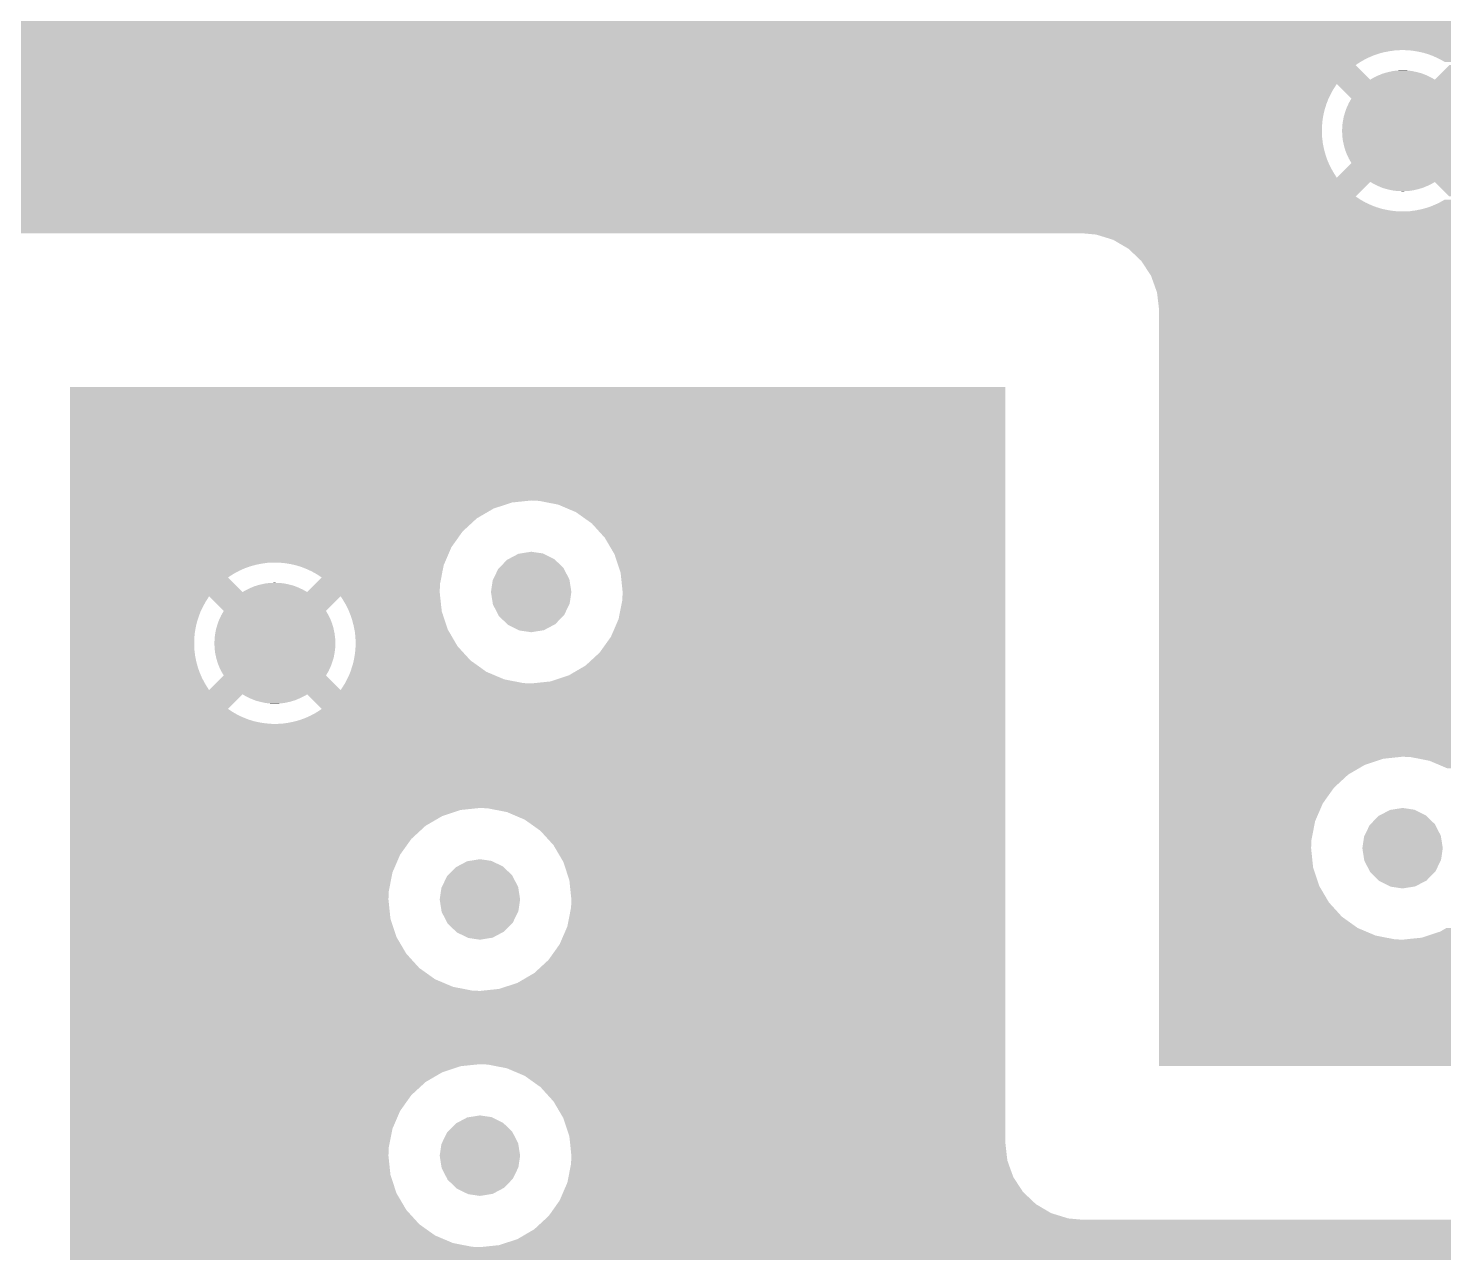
# Model space of a CAD drawing. Extents: x 295 to 953, y 10 to 290.
# Drawn here: x 645.6 to 659.63, y 201.63 to 213.76 of the extents above; entities that cross this region are included whole.
import ezdxf

# ---------------------------------------------------------------- set-up
doc = ezdxf.new("R2010")
doc.units = 0
doc.header["$LTSCALE"] = 5
doc.header["$MEASUREMENT"] = 0
doc.layers.add('FROMC1', color=7, linetype='CONTINUOUS')

msp = doc.modelspace()

# ---------------------------------------------------------------- linework, layer by layer
at = {"layer": 'FROMC1'}
for points in [[(597.75, 213.655), (597.75, 213.873), (672.426, 213.655), (672.426, 213.873)], [(597.75, 213.635), (597.75, 213.655), (664.615, 213.635), (664.806, 213.655)], [(597.75, 213.575), (597.75, 213.635), (664.433, 213.575), (664.615, 213.635)], [(597.75, 213.548), (597.75, 213.575), (664.387, 213.548), (664.433, 213.575)], [(600.837, 213.547), (600.78, 213.548), (659.186, 213.547), (659.2, 213.548)], [(600.866, 213.545), (600.837, 213.547), (659.143, 213.545), (659.186, 213.547)], [(600.894, 213.542), (600.866, 213.545), (659.125, 213.542), (659.143, 213.545)], [(600.925, 213.537), (600.894, 213.542), (659.087, 213.537), (659.125, 213.542)], [(600.95, 213.533), (600.925, 213.537), (659.067, 213.533), (659.087, 213.537)], [(600.982, 213.526), (600.95, 213.533), (659.031, 213.526), (659.067, 213.533)], [(601.006, 213.521), (600.982, 213.526), (659.011, 213.521), (659.031, 213.526)], [(601.038, 213.511), (601.006, 213.521), (658.976, 213.511), (659.011, 213.521)], [(601.06, 213.504), (601.038, 213.511), (658.956, 213.504), (658.976, 213.511)], [(601.092, 213.492), (601.06, 213.504), (658.922, 213.492), (658.956, 213.504)], [(659.257, 213.547), (659.2, 213.548), (661.726, 213.547), (661.74, 213.548)], [(659.286, 213.545), (659.257, 213.547), (661.683, 213.545), (661.726, 213.547)], [(659.314, 213.542), (659.286, 213.545), (661.665, 213.542), (661.683, 213.545)], [(659.345, 213.537), (659.314, 213.542), (661.627, 213.537), (661.665, 213.542)], [(659.37, 213.533), (659.345, 213.537), (661.607, 213.533), (661.627, 213.537)], [(659.402, 213.526), (659.37, 213.533), (661.571, 213.526), (661.607, 213.533)], [(659.426, 213.521), (659.402, 213.526), (661.551, 213.521), (661.571, 213.526)], [(659.458, 213.511), (659.426, 213.521), (661.516, 213.511), (661.551, 213.521)], [(659.48, 213.504), (659.458, 213.511), (661.496, 213.504), (661.516, 213.511)], [(659.512, 213.492), (659.48, 213.504), (661.462, 213.492), (661.496, 213.504)], [(601.113, 213.483), (601.092, 213.492), (658.903, 213.483), (658.922, 213.492)], [(601.144, 213.469), (601.113, 213.483), (658.87, 213.469), (658.903, 213.483)], [(601.118, 213.255), (601.262, 213.399), (658.897, 213.255), (658.753, 213.399)], [(601.165, 213.459), (601.144, 213.469), (658.851, 213.459), (658.87, 213.469)], [(601.195, 213.442), (601.165, 213.459), (658.819, 213.442), (658.851, 213.459)], [(601.215, 213.431), (601.195, 213.442), (658.801, 213.431), (658.819, 213.442)], [(601.243, 213.412), (601.215, 213.431), (658.771, 213.412), (658.801, 213.431)], [(601.262, 213.399), (601.243, 213.412), (658.753, 213.399), (658.771, 213.412)], [(659.533, 213.483), (659.512, 213.492), (661.443, 213.483), (661.462, 213.492)], [(659.564, 213.469), (659.533, 213.483), (661.41, 213.469), (661.443, 213.483)], [(659.538, 213.255), (659.682, 213.399), (661.437, 213.255), (661.293, 213.399)], [(659.585, 213.459), (659.564, 213.469), (661.391, 213.459), (661.41, 213.469)], [(659.615, 213.442), (659.585, 213.459), (661.359, 213.442), (661.391, 213.459)], [(659.635, 213.431), (659.615, 213.442), (661.341, 213.431), (661.359, 213.442)], [(597.75, 213.213), (597.75, 213.255), (664.029, 213.213), (664.06, 213.255)], [(601.118, 213.255), (601.118, 213.255), (658.898, 213.255), (658.897, 213.255)], [(658.898, 213.255), (658.926, 213.272), (659.538, 213.255), (659.508, 213.272)], [(658.926, 213.272), (658.941, 213.279), (659.508, 213.272), (659.495, 213.279)], [(658.941, 213.279), (658.97, 213.294), (659.495, 213.279), (659.464, 213.294)], [(658.97, 213.294), (658.986, 213.3), (659.464, 213.294), (659.45, 213.3)], [(658.986, 213.3), (659.016, 213.313), (659.45, 213.3), (659.418, 213.313)], [(659.016, 213.313), (659.033, 213.318), (659.418, 213.313), (659.404, 213.318)], [(659.033, 213.318), (659.063, 213.327), (659.404, 213.318), (659.37, 213.327)], [(659.063, 213.327), (659.081, 213.331), (659.37, 213.327), (659.356, 213.331)], [(659.081, 213.331), (659.111, 213.338), (659.356, 213.331), (659.321, 213.338)], [(659.111, 213.338), (659.13, 213.341), (659.321, 213.338), (659.308, 213.341)], [(659.13, 213.341), (659.16, 213.345), (659.308, 213.341), (659.271, 213.345)], [(659.16, 213.345), (659.184, 213.346), (659.271, 213.345), (659.259, 213.346)], [(659.184, 213.346), (659.21, 213.347), (659.259, 213.346), (659.21, 213.347)], [(659.538, 213.255), (659.538, 213.255), (661.438, 213.255), (661.437, 213.255)], [(601.471, 213.18), (601.449, 213.213), (658.545, 213.18), (658.566, 213.213)], [(601.48, 213.165), (601.471, 213.18), (658.535, 213.165), (658.545, 213.18)], [(601.5, 213.131), (601.48, 213.165), (658.515, 213.131), (658.535, 213.165)], [(601.508, 213.115), (601.5, 213.131), (658.507, 213.115), (658.515, 213.131)], [(601.526, 213.08), (601.508, 213.115), (658.49, 213.08), (658.507, 213.115)], [(601.532, 213.064), (601.526, 213.08), (658.482, 213.064), (658.49, 213.08)], [(658.711, 213.068), (658.566, 213.213), (659.724, 213.068), (659.869, 213.213)], [(601.547, 213.027), (601.532, 213.064), (658.468, 213.027), (658.482, 213.064)], [(601.553, 213.011), (601.547, 213.027), (658.462, 213.011), (658.468, 213.027)], [(601.565, 212.973), (601.553, 213.011), (658.45, 212.973), (658.462, 213.011)], [(601.57, 212.956), (601.565, 212.973), (658.445, 212.956), (658.45, 212.973)], [(601.579, 212.918), (601.57, 212.956), (658.436, 212.918), (658.445, 212.956)], [(658.637, 212.895), (658.648, 212.934), (659.799, 212.895), (659.787, 212.934)], [(658.648, 212.934), (658.651, 212.942), (659.787, 212.934), (659.785, 212.942)], [(658.651, 212.942), (658.665, 212.981), (659.785, 212.942), (659.77, 212.981)], [(658.665, 212.981), (658.669, 212.988), (659.77, 212.981), (659.767, 212.988)], [(658.669, 212.988), (658.686, 213.025), (659.767, 212.988), (659.749, 213.025)], [(658.686, 213.025), (658.69, 213.032), (659.749, 213.025), (659.745, 213.032)], [(658.69, 213.032), (658.711, 213.068), (659.745, 213.032), (659.724, 213.068)], [(601.583, 212.901), (601.579, 212.918), (658.432, 212.901), (658.436, 212.918)], [(601.59, 212.862), (601.583, 212.901), (658.426, 212.862), (658.432, 212.901)], [(601.591, 212.844), (601.59, 212.862), (658.423, 212.844), (658.426, 212.862)], [(601.596, 212.805), (601.591, 212.844), (658.42, 212.805), (658.423, 212.844)], [(601.596, 212.787), (601.596, 212.805), (658.418, 212.787), (658.42, 212.805)], [(658.62, 212.797), (658.625, 212.838), (659.815, 212.797), (659.81, 212.838)], [(658.62, 212.789), (658.62, 212.797), (659.815, 212.789), (659.815, 212.797)], [(658.625, 212.838), (658.627, 212.846), (659.81, 212.838), (659.809, 212.846)], [(658.627, 212.846), (658.634, 212.887), (659.809, 212.846), (659.8, 212.887)], [(658.634, 212.887), (658.637, 212.895), (659.8, 212.887), (659.799, 212.895)], [(601.586, 212.617), (601.592, 212.652), (658.428, 212.617), (658.424, 212.652)], [(601.592, 212.652), (601.594, 212.674), (658.424, 212.652), (658.421, 212.674)], [(601.594, 212.674), (601.597, 212.709), (658.421, 212.674), (658.419, 212.709)], [(601.598, 212.748), (601.596, 212.787), (658.418, 212.748), (658.418, 212.787)], [(601.597, 212.73), (601.598, 212.748), (658.418, 212.73), (658.418, 212.748)], [(601.597, 212.709), (601.597, 212.73), (658.419, 212.709), (658.418, 212.73)], [(658.618, 212.748), (658.62, 212.789), (659.817, 212.748), (659.815, 212.789)], [(658.62, 212.707), (658.618, 212.748), (659.816, 212.707), (659.817, 212.748)], [(658.62, 212.699), (658.62, 212.707), (659.815, 212.699), (659.816, 212.707)], [(658.625, 212.658), (658.62, 212.699), (659.81, 212.658), (659.815, 212.699)], [(658.626, 212.65), (658.625, 212.658), (659.809, 212.65), (659.81, 212.658)], [(601.56, 212.506), (601.57, 212.54), (658.455, 212.506), (658.446, 212.54)], [(601.57, 212.54), (601.575, 212.561), (658.446, 212.54), (658.44, 212.561)], [(601.575, 212.561), (601.583, 212.595), (658.44, 212.561), (658.433, 212.595)], [(601.583, 212.595), (601.586, 212.617), (658.433, 212.595), (658.428, 212.617)], [(658.635, 212.609), (658.626, 212.65), (659.801, 212.609), (659.809, 212.65)], [(658.636, 212.601), (658.635, 212.609), (659.799, 212.601), (659.801, 212.609)], [(658.648, 212.562), (658.636, 212.601), (659.787, 212.562), (659.799, 212.601)], [(658.65, 212.554), (658.648, 212.562), (659.784, 212.554), (659.787, 212.562)], [(658.665, 212.515), (658.65, 212.554), (659.77, 212.515), (659.784, 212.554)], [(658.668, 212.508), (658.665, 212.515), (659.767, 212.508), (659.77, 212.515)], [(601.491, 212.35), (601.508, 212.381), (658.524, 212.35), (658.507, 212.381)], [(601.508, 212.381), (601.518, 212.4), (658.507, 212.381), (658.497, 212.4)], [(601.518, 212.4), (601.533, 212.432), (658.497, 212.4), (658.483, 212.432)], [(601.533, 212.432), (601.541, 212.453), (658.483, 212.432), (658.474, 212.453)], [(601.541, 212.453), (601.553, 212.485), (658.474, 212.453), (658.462, 212.485)], [(601.553, 212.485), (601.56, 212.506), (658.462, 212.485), (658.455, 212.506)], [(658.566, 212.283), (658.711, 212.428), (659.869, 212.283), (659.724, 212.428)], [(658.686, 212.471), (658.668, 212.508), (659.749, 212.471), (659.767, 212.508)], [(658.69, 212.464), (658.686, 212.471), (659.745, 212.464), (659.749, 212.471)], [(658.711, 212.428), (658.69, 212.464), (659.724, 212.428), (659.745, 212.464)], [(597.75, 212.241), (597.75, 212.283), (664.057, 212.241), (664.033, 212.283)], [(601.262, 212.097), (601.118, 212.241), (658.753, 212.097), (658.897, 212.241)], [(601.118, 212.241), (601.118, 212.241), (658.897, 212.241), (658.898, 212.241)], [(601.449, 212.283), (601.461, 212.301), (658.566, 212.283), (658.554, 212.301)], [(601.461, 212.301), (601.48, 212.331), (658.554, 212.301), (658.535, 212.331)], [(601.48, 212.331), (601.491, 212.35), (658.535, 212.331), (658.524, 212.35)], [(658.927, 212.224), (658.898, 212.241), (659.509, 212.224), (659.538, 212.241)], [(659.682, 212.097), (659.538, 212.241), (661.293, 212.097), (661.437, 212.241)], [(659.538, 212.241), (659.538, 212.241), (661.437, 212.241), (661.438, 212.241)], [(601.244, 212.084), (601.262, 212.097), (658.772, 212.084), (658.753, 212.097)], [(658.94, 212.217), (658.927, 212.224), (659.494, 212.217), (659.509, 212.224)], [(658.971, 212.202), (658.94, 212.217), (659.465, 212.202), (659.494, 212.217)], [(658.985, 212.196), (658.971, 212.202), (659.449, 212.196), (659.465, 212.202)], [(659.017, 212.183), (658.985, 212.196), (659.419, 212.183), (659.449, 212.196)], [(659.031, 212.178), (659.017, 212.183), (659.402, 212.178), (659.419, 212.183)], [(659.065, 212.169), (659.031, 212.178), (659.372, 212.169), (659.402, 212.178)], [(659.079, 212.165), (659.065, 212.169), (659.354, 212.165), (659.372, 212.169)], [(659.114, 212.158), (659.079, 212.165), (659.324, 212.158), (659.354, 212.165)], [(659.127, 212.155), (659.114, 212.158), (659.305, 212.155), (659.324, 212.158)], [(659.164, 212.151), (659.127, 212.155), (659.275, 212.151), (659.305, 212.155)], [(659.176, 212.15), (659.164, 212.151), (659.251, 212.15), (659.275, 212.151)], [(659.225, 212.149), (659.176, 212.15), (659.225, 212.149), (659.251, 212.15)], [(600.829, 211.949), (600.872, 211.951), (659.178, 211.949), (659.149, 211.951)], [(600.872, 211.951), (600.89, 211.954), (659.149, 211.951), (659.121, 211.954)], [(600.89, 211.954), (600.929, 211.959), (659.121, 211.954), (659.09, 211.959)], [(600.929, 211.959), (600.948, 211.963), (659.09, 211.959), (659.065, 211.963)], [(600.948, 211.963), (600.984, 211.97), (659.065, 211.963), (659.033, 211.97)], [(600.984, 211.97), (601.004, 211.975), (659.033, 211.97), (659.009, 211.975)], [(601.004, 211.975), (601.039, 211.985), (659.009, 211.975), (658.977, 211.985)], [(601.039, 211.985), (601.059, 211.992), (658.977, 211.985), (658.955, 211.992)], [(601.059, 211.992), (601.093, 212.004), (658.955, 211.992), (658.923, 212.004)], [(601.093, 212.004), (601.112, 212.013), (658.923, 212.004), (658.902, 212.013)], [(601.112, 212.013), (601.145, 212.027), (658.902, 212.013), (658.871, 212.027)], [(601.145, 212.027), (601.164, 212.037), (658.871, 212.027), (658.85, 212.037)], [(601.164, 212.037), (601.196, 212.054), (658.85, 212.037), (658.82, 212.054)], [(601.196, 212.054), (601.214, 212.065), (658.82, 212.054), (658.801, 212.065)], [(601.214, 212.065), (601.244, 212.084), (658.801, 212.065), (658.772, 212.084)], [(659.249, 211.949), (659.292, 211.951), (661.718, 211.949), (661.689, 211.951)], [(659.292, 211.951), (659.31, 211.954), (661.689, 211.951), (661.661, 211.954)], [(659.31, 211.954), (659.349, 211.959), (661.661, 211.954), (661.63, 211.959)], [(659.349, 211.959), (659.368, 211.963), (661.63, 211.959), (661.605, 211.963)], [(659.368, 211.963), (659.404, 211.97), (661.605, 211.963), (661.573, 211.97)], [(659.404, 211.97), (659.424, 211.975), (661.573, 211.97), (661.549, 211.975)], [(659.424, 211.975), (659.459, 211.985), (661.549, 211.975), (661.517, 211.985)], [(659.459, 211.985), (659.479, 211.992), (661.517, 211.985), (661.495, 211.992)], [(659.479, 211.992), (659.513, 212.004), (661.495, 211.992), (661.463, 212.004)], [(659.513, 212.004), (659.532, 212.013), (661.463, 212.004), (661.442, 212.013)], [(659.532, 212.013), (659.565, 212.027), (661.442, 212.013), (661.411, 212.027)], [(659.565, 212.027), (659.584, 212.037), (661.411, 212.027), (661.39, 212.037)], [(659.584, 212.037), (659.616, 212.054), (661.39, 212.037), (661.36, 212.054)], [(659.616, 212.054), (659.634, 212.065), (661.36, 212.054), (661.341, 212.065)], [(597.75, 211.882), (597.75, 211.948), (664.538, 211.882), (664.383, 211.948)], [(597.75, 211.845), (597.75, 211.882), (664.726, 211.845), (664.538, 211.882)], [(597.75, 211.841), (597.75, 211.845), (664.806, 211.841), (664.726, 211.845)], [(597.75, 211.732), (597.75, 211.841), (672.426, 211.732), (672.426, 211.841)], [(600.815, 211.948), (600.829, 211.949), (659.235, 211.948), (659.178, 211.949)], [(659.235, 211.948), (659.249, 211.949), (661.775, 211.948), (661.718, 211.949)], [(656.182, 211.719), (656.043, 211.732), (672.426, 211.719), (672.426, 211.732)], [(656.35, 211.667), (656.182, 211.719), (672.426, 211.667), (672.426, 211.719)], [(656.502, 211.578), (656.35, 211.667), (672.426, 211.578), (672.426, 211.667)], [(656.629, 211.457), (656.502, 211.578), (672.426, 211.457), (672.426, 211.578)], [(656.725, 211.31), (656.629, 211.457), (672.426, 211.31), (672.426, 211.457)], [(656.784, 211.145), (656.725, 211.31), (672.426, 211.145), (672.426, 211.31)], [(656.805, 210.97), (656.784, 211.145), (672.426, 210.97), (672.426, 211.145)], [(656.805, 206.543), (656.805, 210.97), (672.426, 206.543), (672.426, 210.97)], [(646.01, 209.083), (646.01, 210.208), (655.281, 209.083), (655.281, 210.208)], [(646.01, 210.208), (646.01, 210.208), (655.281, 210.208), (655.28, 210.208)], [(646.01, 209.063), (646.01, 209.083), (650.391, 209.063), (650.582, 209.083)], [(646.01, 209.003), (646.01, 209.063), (650.209, 209.003), (650.391, 209.063)], [(650.661, 209.079), (650.582, 209.083), (655.281, 209.079), (655.281, 209.083)], [(650.85, 209.042), (650.661, 209.079), (655.281, 209.042), (655.281, 209.079)], [(651.026, 208.967), (650.85, 209.042), (655.281, 208.967), (655.281, 209.042)], [(646.01, 208.906), (646.01, 209.003), (650.043, 208.906), (650.209, 209.003)], [(646.01, 208.776), (646.01, 208.906), (649.902, 208.776), (650.043, 208.906)], [(651.182, 208.856), (651.026, 208.967), (655.281, 208.856), (655.281, 208.967)], [(646.01, 208.62), (646.01, 208.776), (649.791, 208.62), (649.902, 208.776)], [(651.311, 208.714), (651.182, 208.856), (655.281, 208.714), (655.281, 208.856)], [(646.01, 208.468), (646.01, 208.62), (649.726, 208.468), (649.791, 208.62)], [(651.408, 208.549), (651.311, 208.714), (655.281, 208.549), (655.281, 208.714)], [(646.01, 208.465), (646.01, 208.468), (647.967, 208.465), (648.024, 208.468)], [(646.01, 208.457), (646.01, 208.465), (647.911, 208.457), (647.967, 208.465)], [(646.01, 208.446), (646.01, 208.457), (647.855, 208.446), (647.911, 208.457)], [(646.01, 208.431), (646.01, 208.446), (647.8, 208.431), (647.855, 208.446)], [(648.081, 208.467), (648.024, 208.468), (649.725, 208.467), (649.726, 208.468)], [(648.138, 208.462), (648.081, 208.467), (649.723, 208.462), (649.725, 208.467)], [(648.194, 208.453), (648.138, 208.462), (649.719, 208.453), (649.723, 208.462)], [(648.235, 208.444), (648.194, 208.453), (649.715, 208.444), (649.719, 208.453)], [(648.25, 208.441), (648.235, 208.444), (649.715, 208.441), (649.715, 208.444)], [(650.264, 208.414), (650.344, 208.496), (650.902, 208.414), (650.817, 208.496)], [(650.344, 208.496), (650.356, 208.502), (650.817, 208.496), (650.811, 208.502)], [(650.356, 208.502), (650.456, 208.555), (650.811, 208.502), (650.703, 208.555)], [(650.456, 208.555), (650.476, 208.558), (650.703, 208.555), (650.697, 208.558)], [(650.476, 208.558), (650.582, 208.575), (650.697, 208.558), (650.582, 208.575)], [(651.468, 208.367), (651.408, 208.549), (655.281, 208.367), (655.281, 208.549)], [(646.01, 208.412), (646.01, 208.431), (647.746, 208.412), (647.8, 208.431)], [(646.01, 208.389), (646.01, 208.412), (647.694, 208.389), (647.746, 208.412)], [(646.01, 208.362), (646.01, 208.389), (647.643, 208.362), (647.694, 208.389)], [(646.01, 208.332), (646.01, 208.362), (647.595, 208.332), (647.643, 208.362)], [(646.01, 208.319), (646.01, 208.332), (647.577, 208.319), (647.595, 208.332)], [(646.01, 208.175), (646.01, 208.319), (647.721, 208.175), (647.577, 208.319)], [(648.304, 208.424), (648.25, 208.441), (649.711, 208.424), (649.715, 208.441)], [(648.357, 208.403), (648.304, 208.424), (649.707, 208.403), (649.711, 208.424)], [(648.409, 208.379), (648.357, 208.403), (649.702, 208.379), (649.707, 208.403)], [(648.459, 208.351), (648.409, 208.379), (649.697, 208.351), (649.702, 208.379)], [(648.443, 208.256), (648.506, 208.319), (649.678, 208.256), (649.691, 208.319)], [(648.506, 208.319), (648.459, 208.351), (649.691, 208.319), (649.697, 208.351)], [(650.205, 208.301), (650.255, 208.405), (650.96, 208.301), (650.906, 208.405)], [(650.255, 208.405), (650.264, 208.414), (650.906, 208.405), (650.902, 208.414)], [(651.488, 208.176), (651.468, 208.367), (655.281, 208.176), (655.281, 208.367)], [(646.01, 208.133), (646.01, 208.175), (649.679, 208.133), (649.675, 208.175)], [(646.01, 208.175), (646.01, 208.175), (647.722, 208.175), (647.721, 208.175)], [(647.722, 208.175), (647.75, 208.192), (648.362, 208.175), (648.332, 208.192)], [(647.75, 208.192), (647.765, 208.199), (648.332, 208.192), (648.319, 208.199)], [(647.765, 208.199), (647.794, 208.214), (648.319, 208.199), (648.288, 208.214)], [(647.794, 208.214), (647.81, 208.22), (648.288, 208.214), (648.274, 208.22)], [(647.81, 208.22), (647.84, 208.233), (648.274, 208.22), (648.242, 208.233)], [(647.84, 208.233), (647.857, 208.238), (648.242, 208.233), (648.228, 208.238)], [(647.857, 208.238), (647.887, 208.247), (648.228, 208.238), (648.194, 208.247)], [(647.887, 208.247), (647.905, 208.251), (648.194, 208.247), (648.18, 208.251)], [(647.905, 208.251), (647.935, 208.258), (648.18, 208.251), (648.145, 208.258)], [(647.935, 208.258), (647.954, 208.261), (648.145, 208.258), (648.132, 208.261)], [(647.954, 208.261), (647.984, 208.265), (648.132, 208.261), (648.095, 208.265)], [(647.984, 208.265), (648.008, 208.266), (648.095, 208.265), (648.083, 208.266)], [(648.008, 208.266), (648.034, 208.267), (648.083, 208.266), (648.034, 208.267)], [(648.362, 208.175), (648.363, 208.176), (649.675, 208.175), (649.675, 208.176)], [(648.363, 208.176), (648.443, 208.256), (649.675, 208.176), (649.678, 208.256)], [(650.183, 208.176), (650.2, 208.291), (650.98, 208.176), (650.962, 208.291)], [(650.201, 208.061), (650.183, 208.176), (650.963, 208.061), (650.98, 208.176)], [(650.2, 208.291), (650.205, 208.301), (650.962, 208.291), (650.96, 208.301)], [(651.485, 208.096), (651.488, 208.176), (655.281, 208.096), (655.281, 208.176)], [(646.01, 208.085), (646.01, 208.133), (647.359, 208.085), (647.39, 208.133)], [(646.01, 208.035), (646.01, 208.085), (647.331, 208.035), (647.359, 208.085)], [(646.01, 207.984), (646.01, 208.035), (647.306, 207.984), (647.331, 208.035)], [(647.535, 207.988), (647.39, 208.133), (648.548, 207.988), (648.693, 208.133)], [(648.715, 208.1), (648.693, 208.133), (649.683, 208.1), (649.679, 208.133)], [(648.744, 208.051), (648.715, 208.1), (649.688, 208.051), (649.683, 208.1)], [(648.77, 208), (648.744, 208.051), (649.694, 208), (649.688, 208.051)], [(650.203, 208.051), (650.201, 208.061), (650.958, 208.051), (650.963, 208.061)], [(650.257, 207.947), (650.203, 208.051), (650.908, 207.947), (650.958, 208.051)], [(651.448, 207.908), (651.485, 208.096), (655.281, 207.908), (655.281, 208.096)], [(646.01, 207.931), (646.01, 207.984), (647.286, 207.931), (647.306, 207.984)], [(646.01, 207.876), (646.01, 207.931), (647.269, 207.876), (647.286, 207.931)], [(647.475, 207.862), (647.489, 207.901), (648.609, 207.862), (648.594, 207.901)], [(647.489, 207.901), (647.493, 207.908), (648.594, 207.901), (648.591, 207.908)], [(647.493, 207.908), (647.51, 207.945), (648.591, 207.908), (648.573, 207.945)], [(647.51, 207.945), (647.514, 207.952), (648.573, 207.945), (648.569, 207.952)], [(647.514, 207.952), (647.535, 207.988), (648.569, 207.952), (648.548, 207.988)], [(648.776, 207.985), (648.77, 208), (649.695, 207.985), (649.694, 208)], [(648.791, 207.947), (648.776, 207.985), (649.708, 207.947), (649.695, 207.985)], [(648.809, 207.893), (648.791, 207.947), (649.725, 207.893), (649.708, 207.947)], [(648.823, 207.838), (648.809, 207.893), (649.744, 207.838), (649.725, 207.893)], [(650.261, 207.938), (650.257, 207.947), (650.899, 207.938), (650.908, 207.947)], [(650.346, 207.856), (650.261, 207.938), (650.819, 207.856), (650.899, 207.938)], [(651.372, 207.732), (651.448, 207.908), (655.281, 207.732), (655.281, 207.908)], [(646.01, 207.821), (646.01, 207.876), (647.256, 207.821), (647.269, 207.876)], [(646.01, 207.764), (646.01, 207.821), (647.247, 207.764), (647.256, 207.821)], [(646.01, 207.707), (646.01, 207.764), (647.242, 207.707), (647.247, 207.764)], [(647.444, 207.717), (647.449, 207.758), (648.639, 207.717), (648.634, 207.758)], [(647.449, 207.758), (647.451, 207.766), (648.634, 207.758), (648.633, 207.766)], [(647.451, 207.766), (647.458, 207.807), (648.633, 207.766), (648.624, 207.807)], [(647.458, 207.807), (647.461, 207.815), (648.624, 207.807), (648.623, 207.815)], [(647.461, 207.815), (647.472, 207.854), (648.623, 207.815), (648.611, 207.854)], [(647.472, 207.854), (647.475, 207.862), (648.611, 207.854), (648.609, 207.862)], [(648.83, 207.803), (648.823, 207.838), (649.755, 207.803), (649.744, 207.838)], [(648.834, 207.782), (648.83, 207.803), (649.768, 207.782), (649.755, 207.803)], [(648.84, 207.725), (648.834, 207.782), (649.801, 207.725), (649.768, 207.782)], [(650.352, 207.85), (650.346, 207.856), (650.807, 207.85), (650.819, 207.856)], [(650.46, 207.797), (650.352, 207.85), (650.707, 207.797), (650.807, 207.85)], [(650.467, 207.794), (650.46, 207.797), (650.687, 207.794), (650.707, 207.797)], [(650.582, 207.777), (650.467, 207.794), (650.582, 207.777), (650.687, 207.794)], [(646.01, 207.65), (646.01, 207.707), (647.242, 207.65), (647.242, 207.707)], [(646.01, 207.594), (646.01, 207.65), (647.245, 207.594), (647.242, 207.65)], [(647.442, 207.668), (647.444, 207.709), (648.641, 207.668), (648.639, 207.709)], [(647.444, 207.627), (647.442, 207.668), (648.64, 207.627), (648.641, 207.668)], [(647.444, 207.709), (647.444, 207.717), (648.639, 207.709), (648.639, 207.717)], [(647.444, 207.619), (647.444, 207.627), (648.639, 207.619), (648.64, 207.627)], [(647.449, 207.578), (647.444, 207.619), (648.634, 207.578), (648.639, 207.619)], [(648.836, 207.572), (648.841, 207.629), (649.912, 207.572), (649.86, 207.629)], [(648.842, 207.668), (648.84, 207.725), (649.834, 207.668), (649.801, 207.725)], [(648.841, 207.638), (648.842, 207.668), (649.852, 207.638), (649.834, 207.668)], [(648.841, 207.629), (648.841, 207.638), (649.86, 207.629), (649.852, 207.638)], [(651.261, 207.576), (651.372, 207.732), (655.281, 207.576), (655.281, 207.732)], [(646.01, 207.537), (646.01, 207.594), (647.252, 207.537), (647.245, 207.594)], [(646.01, 207.481), (646.01, 207.537), (647.264, 207.481), (647.252, 207.537)], [(646.01, 207.426), (646.01, 207.481), (647.279, 207.426), (647.264, 207.481)], [(647.45, 207.57), (647.449, 207.578), (648.633, 207.57), (648.634, 207.578)], [(647.459, 207.529), (647.45, 207.57), (648.625, 207.529), (648.633, 207.57)], [(647.46, 207.521), (647.459, 207.529), (648.623, 207.521), (648.625, 207.529)], [(647.472, 207.482), (647.46, 207.521), (648.611, 207.482), (648.623, 207.521)], [(647.474, 207.474), (647.472, 207.482), (648.608, 207.474), (648.611, 207.482)], [(647.489, 207.435), (647.474, 207.474), (648.594, 207.435), (648.608, 207.474)], [(648.814, 207.46), (648.823, 207.496), (650.033, 207.46), (649.981, 207.496)], [(648.823, 207.496), (648.827, 207.515), (649.981, 207.496), (649.964, 207.515)], [(648.827, 207.515), (648.836, 207.572), (649.964, 207.515), (649.912, 207.572)], [(651.12, 207.446), (651.261, 207.576), (655.281, 207.446), (655.281, 207.576)], [(646.01, 207.373), (646.01, 207.426), (647.298, 207.373), (647.279, 207.426)], [(646.01, 207.32), (646.01, 207.373), (647.321, 207.32), (647.298, 207.373)], [(647.39, 207.203), (647.535, 207.348), (648.693, 207.203), (648.548, 207.348)], [(647.492, 207.428), (647.489, 207.435), (648.591, 207.428), (648.594, 207.435)], [(647.51, 207.391), (647.492, 207.428), (648.573, 207.391), (648.591, 207.428)], [(647.514, 207.384), (647.51, 207.391), (648.569, 207.384), (648.573, 207.391)], [(647.535, 207.348), (647.514, 207.384), (648.548, 207.348), (648.569, 207.384)], [(648.757, 207.31), (648.777, 207.352), (650.314, 207.31), (650.215, 207.352)], [(648.777, 207.352), (648.79, 207.385), (650.215, 207.352), (650.137, 207.385)], [(648.79, 207.385), (648.797, 207.405), (650.137, 207.385), (650.109, 207.405)], [(648.797, 207.405), (648.814, 207.46), (650.109, 207.405), (650.033, 207.46)], [(650.772, 207.289), (650.954, 207.349), (655.281, 207.289), (655.281, 207.349)], [(650.954, 207.349), (651.12, 207.446), (655.281, 207.349), (655.281, 207.446)], [(646.01, 207.27), (646.01, 207.32), (647.348, 207.27), (647.321, 207.32)], [(646.01, 207.221), (646.01, 207.27), (647.378, 207.221), (647.348, 207.27)], [(646.01, 207.203), (646.01, 207.221), (647.39, 207.203), (647.378, 207.221)], [(646.01, 207.161), (646.01, 207.203), (655.281, 207.161), (655.281, 207.203)], [(648.693, 207.203), (648.724, 207.251), (655.281, 207.203), (655.281, 207.251)], [(648.724, 207.251), (648.735, 207.269), (655.281, 207.251), (655.281, 207.269)], [(648.735, 207.269), (648.737, 207.273), (650.582, 207.269), (650.502, 207.273)], [(648.737, 207.273), (648.752, 207.301), (650.502, 207.273), (650.36, 207.301)], [(648.752, 207.301), (648.757, 207.31), (650.36, 207.301), (650.314, 207.31)], [(650.582, 207.269), (650.772, 207.289), (655.281, 207.269), (655.281, 207.289)], [(646.01, 207.017), (646.01, 207.161), (647.577, 207.017), (647.721, 207.161)], [(646.01, 207.161), (646.01, 207.161), (647.721, 207.161), (647.722, 207.161)], [(647.751, 207.144), (647.722, 207.161), (648.333, 207.144), (648.362, 207.161)], [(647.764, 207.137), (647.751, 207.144), (648.318, 207.137), (648.333, 207.144)], [(647.795, 207.122), (647.764, 207.137), (648.289, 207.122), (648.318, 207.137)], [(647.809, 207.116), (647.795, 207.122), (648.273, 207.116), (648.289, 207.122)], [(647.841, 207.103), (647.809, 207.116), (648.243, 207.103), (648.273, 207.116)], [(647.855, 207.098), (647.841, 207.103), (648.226, 207.098), (648.243, 207.103)], [(647.889, 207.089), (647.855, 207.098), (648.196, 207.089), (648.226, 207.098)], [(647.903, 207.085), (647.889, 207.089), (648.178, 207.085), (648.196, 207.089)], [(647.938, 207.078), (647.903, 207.085), (648.148, 207.078), (648.178, 207.085)], [(647.951, 207.075), (647.938, 207.078), (648.129, 207.075), (648.148, 207.078)], [(647.988, 207.071), (647.951, 207.075), (648.099, 207.071), (648.129, 207.075)], [(648, 207.07), (647.988, 207.071), (648.075, 207.07), (648.099, 207.071)], [(648.049, 207.069), (648, 207.07), (648.049, 207.069), (648.075, 207.07)], [(648.506, 207.017), (648.362, 207.161), (655.281, 207.017), (655.281, 207.161)], [(646.01, 206.985), (646.01, 207.017), (647.625, 206.985), (647.577, 207.017)], [(646.01, 206.957), (646.01, 206.985), (647.674, 206.957), (647.625, 206.985)], [(646.01, 206.933), (646.01, 206.957), (647.726, 206.933), (647.674, 206.957)], [(646.01, 206.912), (646.01, 206.933), (647.779, 206.912), (647.726, 206.933)], [(646.01, 206.895), (646.01, 206.912), (647.833, 206.895), (647.779, 206.912)], [(648.228, 206.89), (648.283, 206.905), (655.281, 206.89), (655.281, 206.905)], [(648.283, 206.905), (648.337, 206.924), (655.281, 206.905), (655.281, 206.924)], [(648.337, 206.924), (648.389, 206.947), (655.281, 206.924), (655.281, 206.947)], [(648.389, 206.947), (648.44, 206.974), (655.281, 206.947), (655.281, 206.974)], [(648.44, 206.974), (648.488, 207.004), (655.281, 206.974), (655.281, 207.004)], [(648.488, 207.004), (648.506, 207.017), (655.281, 207.004), (655.281, 207.017)], [(646.01, 206.883), (646.01, 206.895), (647.889, 206.883), (647.833, 206.895)], [(646.01, 206.874), (646.01, 206.883), (647.945, 206.874), (647.889, 206.883)], [(646.01, 206.869), (646.01, 206.874), (648.002, 206.869), (647.945, 206.874)], [(646.01, 206.868), (646.01, 206.869), (648.059, 206.868), (648.002, 206.869)], [(646.01, 206.035), (646.01, 206.868), (655.281, 206.035), (655.281, 206.868)], [(648.059, 206.868), (648.116, 206.871), (655.281, 206.868), (655.281, 206.871)], [(648.116, 206.871), (648.173, 206.879), (655.281, 206.871), (655.281, 206.879)], [(648.173, 206.879), (648.228, 206.89), (655.281, 206.879), (655.281, 206.89)], [(656.805, 206.523), (656.805, 206.543), (659.027, 206.523), (659.218, 206.543)], [(656.805, 206.463), (656.805, 206.523), (658.845, 206.463), (659.027, 206.523)], [(659.297, 206.539), (659.218, 206.543), (661.724, 206.539), (661.758, 206.543)], [(659.383, 206.523), (659.297, 206.539), (661.567, 206.523), (661.724, 206.539)], [(659.486, 206.502), (659.383, 206.523), (661.505, 206.502), (661.567, 206.523)], [(659.578, 206.463), (659.486, 206.502), (661.385, 206.463), (661.505, 206.502)], [(656.805, 206.366), (656.805, 206.463), (658.679, 206.366), (658.845, 206.463)], [(656.805, 206.236), (656.805, 206.366), (658.538, 206.236), (658.679, 206.366)], [(659.662, 206.427), (659.578, 206.463), (661.323, 206.427), (661.385, 206.463)], [(656.805, 206.08), (656.805, 206.236), (658.427, 206.08), (658.538, 206.236)], [(656.805, 205.904), (656.805, 206.08), (658.351, 205.904), (658.427, 206.08)], [(646.01, 206.015), (646.01, 206.035), (649.883, 206.015), (650.074, 206.035)], [(646.01, 205.955), (646.01, 206.015), (649.701, 205.955), (649.883, 206.015)], [(646.01, 205.858), (646.01, 205.955), (649.535, 205.858), (649.701, 205.955)], [(650.153, 206.031), (650.074, 206.035), (655.281, 206.031), (655.281, 206.035)], [(650.342, 205.994), (650.153, 206.031), (655.281, 205.994), (655.281, 206.031)], [(650.518, 205.919), (650.342, 205.994), (655.281, 205.919), (655.281, 205.994)], [(650.674, 205.808), (650.518, 205.919), (655.281, 205.808), (655.281, 205.919)], [(658.9, 205.874), (658.98, 205.956), (659.538, 205.874), (659.453, 205.956)], [(658.98, 205.956), (658.992, 205.962), (659.453, 205.956), (659.447, 205.962)], [(658.992, 205.962), (659.092, 206.015), (659.447, 205.962), (659.339, 206.015)], [(659.092, 206.015), (659.112, 206.018), (659.339, 206.015), (659.333, 206.018)], [(659.112, 206.018), (659.218, 206.035), (659.333, 206.018), (659.218, 206.035)], [(646.01, 205.728), (646.01, 205.858), (649.394, 205.728), (649.535, 205.858)], [(650.803, 205.666), (650.674, 205.808), (655.281, 205.666), (655.281, 205.808)], [(656.805, 205.716), (656.805, 205.904), (658.314, 205.716), (658.351, 205.904)], [(658.841, 205.761), (658.891, 205.865), (659.596, 205.761), (659.542, 205.865)], [(658.891, 205.865), (658.9, 205.874), (659.542, 205.865), (659.538, 205.874)], [(646.01, 205.572), (646.01, 205.728), (649.283, 205.572), (649.394, 205.728)], [(650.9, 205.501), (650.803, 205.666), (655.281, 205.501), (655.281, 205.666)], [(656.805, 205.636), (656.805, 205.716), (658.311, 205.636), (658.314, 205.716)], [(658.819, 205.636), (658.836, 205.751), (659.616, 205.636), (659.598, 205.751)], [(658.836, 205.751), (658.841, 205.761), (659.598, 205.751), (659.596, 205.761)], [(646.01, 205.396), (646.01, 205.572), (649.207, 205.396), (649.283, 205.572)], [(649.848, 205.454), (649.948, 205.507), (650.303, 205.454), (650.195, 205.507)], [(649.948, 205.507), (649.968, 205.51), (650.195, 205.507), (650.189, 205.51)], [(649.968, 205.51), (650.074, 205.527), (650.189, 205.51), (650.074, 205.527)], [(650.96, 205.319), (650.9, 205.501), (655.281, 205.319), (655.281, 205.501)], [(656.805, 205.445), (656.805, 205.636), (658.331, 205.445), (658.311, 205.636)], [(658.837, 205.521), (658.819, 205.636), (659.599, 205.521), (659.616, 205.636)], [(658.839, 205.511), (658.837, 205.521), (659.594, 205.511), (659.599, 205.521)], [(658.893, 205.407), (658.839, 205.511), (659.544, 205.407), (659.594, 205.511)], [(646.01, 205.208), (646.01, 205.396), (649.17, 205.208), (649.207, 205.396)], [(649.747, 205.357), (649.756, 205.366), (650.398, 205.357), (650.394, 205.366)], [(649.756, 205.366), (649.836, 205.448), (650.394, 205.366), (650.309, 205.448)], [(649.836, 205.448), (649.848, 205.454), (650.309, 205.448), (650.303, 205.454)], [(656.805, 205.263), (656.805, 205.445), (658.391, 205.263), (658.331, 205.445)], [(658.897, 205.398), (658.893, 205.407), (659.535, 205.398), (659.544, 205.407)], [(658.982, 205.316), (658.897, 205.398), (659.455, 205.316), (659.535, 205.398)], [(649.675, 205.128), (649.692, 205.243), (650.472, 205.128), (650.454, 205.243)], [(649.692, 205.243), (649.697, 205.253), (650.454, 205.243), (650.452, 205.253)], [(649.697, 205.253), (649.747, 205.357), (650.452, 205.253), (650.398, 205.357)], [(650.98, 205.128), (650.96, 205.319), (655.281, 205.128), (655.281, 205.319)], [(656.805, 205.098), (656.805, 205.263), (658.488, 205.098), (658.391, 205.263)], [(658.988, 205.31), (658.982, 205.316), (659.443, 205.31), (659.455, 205.316)], [(659.096, 205.257), (658.988, 205.31), (659.343, 205.257), (659.443, 205.31)], [(659.103, 205.254), (659.096, 205.257), (659.323, 205.254), (659.343, 205.257)], [(659.218, 205.237), (659.103, 205.254), (659.218, 205.237), (659.323, 205.254)], [(646.01, 205.128), (646.01, 205.208), (649.167, 205.128), (649.17, 205.208)], [(646.01, 204.937), (646.01, 205.128), (649.187, 204.937), (649.167, 205.128)], [(649.693, 205.013), (649.675, 205.128), (650.455, 205.013), (650.472, 205.128)], [(650.977, 205.048), (650.98, 205.128), (655.281, 205.048), (655.281, 205.128)], [(656.805, 204.956), (656.805, 205.098), (658.617, 204.956), (658.488, 205.098)], [(646.01, 204.755), (646.01, 204.937), (649.247, 204.755), (649.187, 204.937)], [(649.695, 205.003), (649.693, 205.013), (650.45, 205.003), (650.455, 205.013)], [(649.749, 204.899), (649.695, 205.003), (650.4, 204.899), (650.45, 205.003)], [(650.94, 204.86), (650.977, 205.048), (655.281, 204.86), (655.281, 205.048)], [(656.805, 204.845), (656.805, 204.956), (658.773, 204.845), (658.617, 204.956)], [(649.753, 204.89), (649.749, 204.899), (650.391, 204.89), (650.4, 204.899)], [(649.838, 204.808), (649.753, 204.89), (650.311, 204.808), (650.391, 204.89)], [(649.844, 204.802), (649.838, 204.808), (650.299, 204.802), (650.311, 204.808)], [(649.952, 204.749), (649.844, 204.802), (650.199, 204.749), (650.299, 204.802)], [(650.864, 204.684), (650.94, 204.86), (655.281, 204.684), (655.281, 204.86)], [(656.805, 204.77), (656.805, 204.845), (658.95, 204.77), (658.773, 204.845)], [(659.47, 204.77), (659.59, 204.809), (661.49, 204.77), (661.397, 204.809)], [(659.59, 204.809), (659.652, 204.845), (661.397, 204.809), (661.313, 204.845)], [(646.01, 204.59), (646.01, 204.755), (649.344, 204.59), (649.247, 204.755)], [(649.959, 204.746), (649.952, 204.749), (650.179, 204.746), (650.199, 204.749)], [(650.074, 204.729), (649.959, 204.746), (650.074, 204.729), (650.179, 204.746)], [(650.753, 204.528), (650.864, 204.684), (655.281, 204.528), (655.281, 204.684)], [(656.805, 204.733), (656.805, 204.77), (659.138, 204.733), (658.95, 204.77)], [(656.805, 204.729), (656.805, 204.733), (659.218, 204.729), (659.138, 204.733)], [(656.805, 203.477), (656.805, 204.729), (672.426, 203.477), (672.426, 204.729)], [(659.218, 204.729), (659.251, 204.733), (661.758, 204.729), (661.678, 204.733)], [(659.251, 204.733), (659.408, 204.749), (661.678, 204.733), (661.593, 204.749)], [(659.408, 204.749), (659.47, 204.77), (661.593, 204.749), (661.49, 204.77)], [(646.01, 204.448), (646.01, 204.59), (649.473, 204.448), (649.344, 204.59)], [(650.612, 204.398), (650.753, 204.528), (655.281, 204.398), (655.281, 204.528)], [(646.01, 204.337), (646.01, 204.448), (649.629, 204.337), (649.473, 204.448)], [(650.446, 204.301), (650.612, 204.398), (655.281, 204.301), (655.281, 204.398)], [(646.01, 204.262), (646.01, 204.337), (649.806, 204.262), (649.629, 204.337)], [(646.01, 204.225), (646.01, 204.262), (649.994, 204.225), (649.806, 204.262)], [(650.074, 204.221), (650.264, 204.241), (655.281, 204.221), (655.281, 204.241)], [(650.264, 204.241), (650.446, 204.301), (655.281, 204.241), (655.281, 204.301)], [(646.01, 204.221), (646.01, 204.225), (650.074, 204.221), (649.994, 204.225)], [(646.01, 203.495), (646.01, 204.221), (655.281, 203.495), (655.281, 204.221)], [(646.01, 203.475), (646.01, 203.495), (649.883, 203.475), (650.074, 203.495)], [(646.01, 203.415), (646.01, 203.475), (649.701, 203.415), (649.883, 203.475)], [(646.01, 203.318), (646.01, 203.415), (649.535, 203.318), (649.701, 203.415)], [(650.153, 203.491), (650.074, 203.495), (655.281, 203.491), (655.281, 203.495)], [(650.342, 203.454), (650.153, 203.491), (655.281, 203.454), (655.281, 203.491)], [(650.518, 203.379), (650.342, 203.454), (655.281, 203.379), (655.281, 203.454)], [(656.805, 203.477), (656.805, 203.477), (672.425, 203.477), (672.426, 203.477)], [(646.01, 203.188), (646.01, 203.318), (649.394, 203.188), (649.535, 203.318)], [(650.674, 203.268), (650.518, 203.379), (655.281, 203.268), (655.281, 203.379)], [(650.803, 203.126), (650.674, 203.268), (655.281, 203.126), (655.281, 203.268)], [(646.01, 203.032), (646.01, 203.188), (649.283, 203.032), (649.394, 203.188)], [(650.9, 202.961), (650.803, 203.126), (655.281, 202.961), (655.281, 203.126)], [(646.01, 202.856), (646.01, 203.032), (649.207, 202.856), (649.283, 203.032)], [(649.968, 202.97), (650.074, 202.987), (650.189, 202.97), (650.074, 202.987)], [(646.01, 202.668), (646.01, 202.856), (649.17, 202.668), (649.207, 202.856)], [(649.756, 202.826), (649.836, 202.908), (650.394, 202.826), (650.309, 202.908)], [(649.836, 202.908), (649.848, 202.914), (650.309, 202.908), (650.303, 202.914)], [(649.848, 202.914), (649.948, 202.967), (650.303, 202.914), (650.195, 202.967)], [(649.948, 202.967), (649.968, 202.97), (650.195, 202.967), (650.189, 202.97)], [(650.96, 202.779), (650.9, 202.961), (655.281, 202.779), (655.281, 202.961)], [(649.675, 202.588), (649.692, 202.703), (650.472, 202.588), (650.454, 202.703)], [(649.692, 202.703), (649.697, 202.713), (650.454, 202.703), (650.452, 202.713)], [(649.697, 202.713), (649.747, 202.817), (650.452, 202.713), (650.398, 202.817)], [(649.747, 202.817), (649.756, 202.826), (650.398, 202.817), (650.394, 202.826)], [(650.967, 202.715), (650.96, 202.779), (655.281, 202.715), (655.281, 202.779)], [(650.98, 202.588), (650.967, 202.715), (655.295, 202.588), (655.281, 202.715)], [(646.01, 202.588), (646.01, 202.668), (649.167, 202.588), (649.17, 202.668)], [(646.01, 202.397), (646.01, 202.588), (649.187, 202.397), (649.167, 202.588)], [(649.693, 202.473), (649.675, 202.588), (650.455, 202.473), (650.472, 202.588)], [(650.978, 202.54), (650.98, 202.588), (655.301, 202.54), (655.295, 202.588)], [(649.695, 202.463), (649.693, 202.473), (650.45, 202.463), (650.455, 202.473)], [(649.749, 202.359), (649.695, 202.463), (650.4, 202.359), (650.45, 202.463)], [(650.951, 202.375), (650.977, 202.508), (655.36, 202.375), (655.312, 202.508)], [(650.977, 202.508), (650.978, 202.54), (655.312, 202.508), (655.301, 202.54)], [(646.01, 202.215), (646.01, 202.397), (649.247, 202.215), (649.187, 202.397)], [(649.753, 202.35), (649.749, 202.359), (650.391, 202.35), (650.4, 202.359)], [(649.838, 202.268), (649.753, 202.35), (650.311, 202.268), (650.391, 202.35)], [(650.9, 202.228), (650.94, 202.32), (655.456, 202.228), (655.396, 202.32)], [(650.94, 202.32), (650.951, 202.375), (655.396, 202.32), (655.36, 202.375)], [(646.01, 202.05), (646.01, 202.215), (649.344, 202.05), (649.247, 202.215)], [(649.844, 202.262), (649.838, 202.268), (650.299, 202.262), (650.311, 202.268)], [(649.952, 202.209), (649.844, 202.262), (650.199, 202.209), (650.299, 202.262)], [(649.959, 202.206), (649.952, 202.209), (650.179, 202.206), (650.199, 202.209)], [(650.074, 202.189), (649.959, 202.206), (650.074, 202.189), (650.179, 202.206)], [(650.838, 202.107), (650.864, 202.144), (655.584, 202.107), (655.545, 202.144)], [(650.864, 202.144), (650.9, 202.228), (655.545, 202.144), (655.456, 202.228)], [(646.01, 201.908), (646.01, 202.05), (649.473, 201.908), (649.344, 202.05)], [(650.753, 201.988), (650.775, 202.018), (655.833, 201.988), (655.735, 202.018)], [(650.775, 202.018), (650.838, 202.107), (655.735, 202.018), (655.584, 202.107)], [(646.01, 201.797), (646.01, 201.908), (649.629, 201.797), (649.473, 201.908)], [(650.446, 201.761), (650.612, 201.858), (679.411, 201.761), (679.411, 201.858)], [(650.612, 201.858), (650.715, 201.953), (679.411, 201.858), (679.411, 201.953)], [(650.715, 201.953), (650.729, 201.966), (656.043, 201.953), (655.903, 201.966)], [(650.729, 201.966), (650.753, 201.988), (655.903, 201.966), (655.833, 201.988)], [(646.01, 201.722), (646.01, 201.797), (649.806, 201.722), (649.629, 201.797)], [(646.01, 201.685), (646.01, 201.722), (649.994, 201.685), (649.806, 201.722)], [(650.264, 201.701), (650.446, 201.761), (679.411, 201.701), (679.411, 201.761)], [(646.01, 201.681), (646.01, 201.685), (650.074, 201.681), (649.994, 201.685)], [(646.01, 200.955), (646.01, 201.681), (679.411, 200.955), (679.411, 201.681)], [(650.074, 201.681), (650.264, 201.701), (679.411, 201.681), (679.411, 201.701)]]:
    msp.add_solid(points, dxfattribs=at)

doc.saveas('drawing.dxf')
